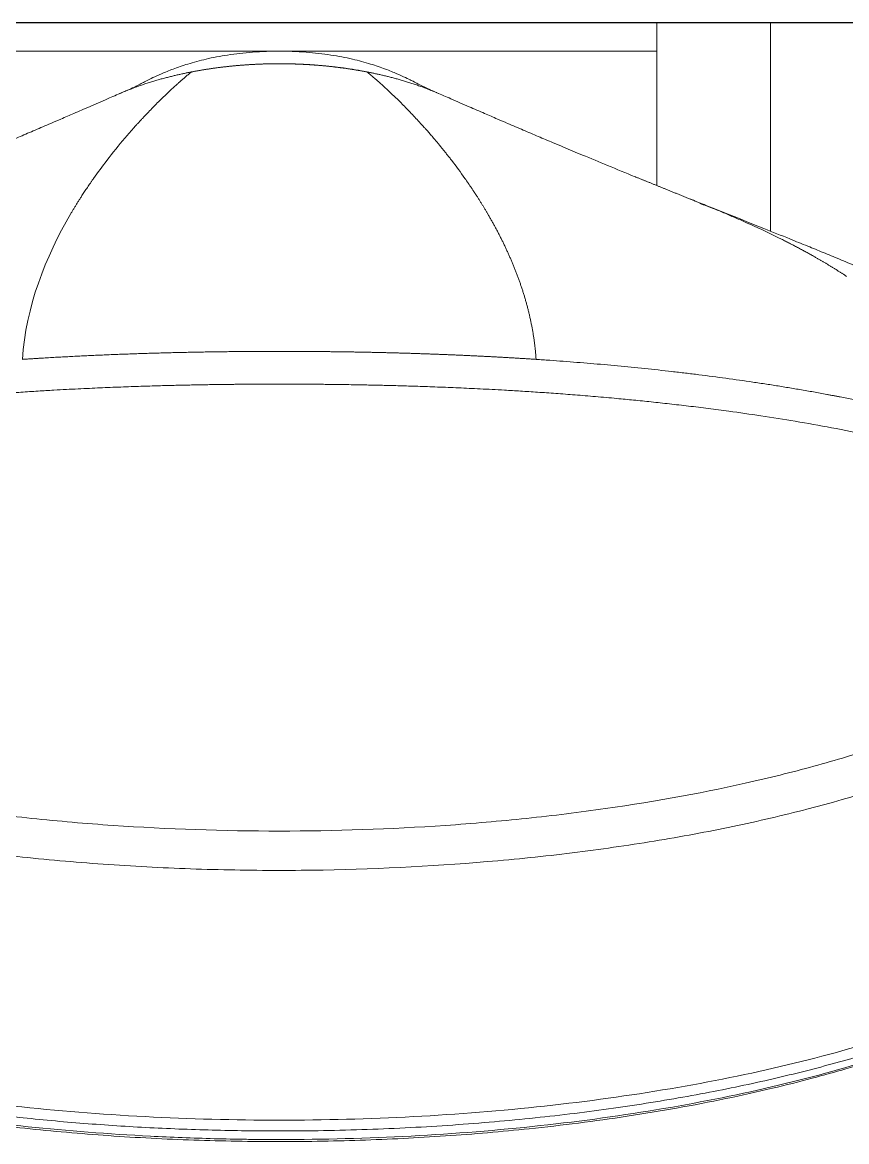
# Model space of a CAD drawing. Extents: x 1168 to 2296, y 0 to 827.
# Drawn here: x 1679.8 to 1734.2, y 659.8 to 733.6 of the extents above; entities that cross this region are included whole.
import ezdxf

# ---------------------------------------------------------------- set-up
doc = ezdxf.new("R2010")
doc.units = 0
doc.header["$LTSCALE"] = 10
doc.header["$MEASUREMENT"] = 0
doc.layers.get('0').update_dxf_attribs({"linetype": 'CONTINUOUS'})
doc.layers.add('1', color=7, linetype='CONTINUOUS')

msp = doc.modelspace()

# ---------------------------------------------------------------- linework, layer by layer
at = {"lineweight": -3, "ltscale": 0.5}
msp.add_line((1302.031, 733.622), (1986.096, 733.622), dxfattribs=at)
at = {"layer": '1', "color": 7, "linetype": 'Continuous', "lineweight": 18}
for p, q in [((1721.684, 733.622), (1671.684, 733.622)), ((1729.184, 733.622), (1721.684, 733.622)), ((1729.184, 719.852), (1729.184, 733.622)), ((1721.684, 731.722), (1671.684, 731.722))]:
    msp.add_line(p, q, dxfattribs=at)
at = {"layer": '1', "color": 7, "linetype": 'Continuous', "lineweight": 13}
msp.add_line((1721.684, 722.861), (1721.684, 733.622), dxfattribs=at)
at = {"layer": '1', "color": 7, "linetype": 'Continuous', "lineweight": 18}
for points, knots in [([(1696.859, 731.722), (1696.234, 731.725), (1695.058, 731.683), (1693.408, 731.496), (1691.98, 731.221), (1690.773, 730.895), (1689.781, 730.556), (1688.997, 730.238), (1688.413, 729.97), (1687.962, 729.746), (1687.738, 729.627), (1687.406, 729.454), (1687.059, 729.279), (1686.665, 729.1), (1686.38, 728.982), (1686.237, 728.925)], [0, 0, 0, 0, 0.091182, 0.173189, 0.246461, 0.311557, 0.369325, 0.420971, 0.468098, 0.512708, 0.582753, 0.6676, 0.763833, 0.88256, 1, 1, 1, 1]), ([(1707.307, 728.925), (1707.125, 728.996), (1706.76, 729.15), (1706.303, 729.368), (1705.862, 729.597), (1705.618, 729.728), (1705.131, 729.97), (1704.546, 730.238), (1703.763, 730.556), (1702.771, 730.896), (1701.563, 731.221), (1700.135, 731.496), (1698.485, 731.683), (1697.31, 731.725), (1696.684, 731.722)], [0, 0, 0, 0, 0.14978, 0.299027, 0.403162, 0.487295, 0.531906, 0.579035, 0.630681, 0.688448, 0.753544, 0.826814, 0.90882, 1, 1, 1, 1]), ([(1686.38, 728.985), (1686.069, 728.852), (1685.354, 728.545), (1684.306, 728.085), (1683.283, 727.64), (1682.438, 727.275), (1681.761, 726.984), (1681.184, 726.737), (1680.672, 726.519), (1680.174, 726.306), (1679.682, 726.098), (1679.193, 725.891), (1678.636, 725.656), (1677.827, 725.316), (1676.629, 724.816), (1675.052, 724.165), (1673.894, 723.685), (1673.29, 723.435)], [0, 0, 0, 0, 0.08353, 0.191456, 0.282137, 0.355592, 0.411832, 0.453831, 0.493043, 0.530622, 0.566582, 0.600938, 0.634956, 0.681026, 0.76613, 0.87831, 1, 1, 1, 1]), ([(1720.254, 723.435), (1719.65, 723.685), (1718.491, 724.165), (1716.914, 724.816), (1715.717, 725.316), (1714.907, 725.656), (1714.351, 725.891), (1713.861, 726.098), (1713.37, 726.306), (1712.871, 726.519), (1712.36, 726.737), (1711.783, 726.984), (1711.106, 727.275), (1710.26, 727.64), (1709.238, 728.085), (1708.189, 728.545), (1707.475, 728.852), (1707.163, 728.985)], [0, 0, 0, 0, 0.12169, 0.233869, 0.318973, 0.365042, 0.399061, 0.433416, 0.469376, 0.506955, 0.546167, 0.588166, 0.644406, 0.717862, 0.808543, 0.916471, 1, 1, 1, 1]), ([(1720.259, 723.432), (1720.277, 723.426), (1720.359, 723.394), (1720.506, 723.338), (1720.666, 723.275), (1720.761, 723.236), (1720.792, 723.224)], [0, 0, 0, 0, 0.098731, 0.462476, 0.825221, 1, 1, 1, 1]), ([(1743.066, 713.785), (1742.741, 713.948), (1741.908, 714.361), (1740.689, 714.938), (1739.531, 715.475), (1738.634, 715.882), (1737.119, 716.56), (1735.495, 717.263), (1733.753, 717.995), (1732.682, 718.438), (1731.594, 718.882), (1730.289, 719.41), (1728.567, 720.1), (1726.34, 720.987), (1724.729, 721.633), (1723.854, 721.984)], [0, 0, 0, 0, 0.050156, 0.128358, 0.186426, 0.226876, 0.264875, 0.416643, 0.473208, 0.527265, 0.579422, 0.640922, 0.732299, 0.852456, 1, 1, 1, 1]), ([(1729.771, 719.395), (1729.596, 719.481), (1729.422, 719.567), (1729.068, 719.737), (1728.889, 719.822), (1728.53, 719.99), (1728.35, 720.073), (1727.986, 720.239), (1727.804, 720.321), (1727.437, 720.484), (1727.253, 720.565), (1726.885, 720.725), (1726.7, 720.805), (1726.145, 721.043), (1725.773, 721.199), (1725.4, 721.353)], [0, 0, 0, 0, 0.125, 0.125, 0.25, 0.25, 0.375, 0.375, 0.5, 0.5, 0.625, 0.625, 0.75, 0.75, 1, 1, 1, 1]), ([(1641.088, 673.875), (1641.454, 673.5), (1642.33, 672.681), (1643.858, 671.524), (1645.497, 670.444), (1647.054, 669.532), (1648.583, 668.721), (1650.159, 667.961), (1652.008, 667.147), (1654.109, 666.314), (1656.41, 665.501), (1658.678, 664.778), (1661.071, 664.088), (1664.031, 663.323), (1667.573, 662.534), (1671.562, 661.792), (1675.581, 661.176), (1680.085, 660.621), (1685.143, 660.165), (1690.767, 659.86), (1696.446, 659.749), (1702.128, 659.837), (1707.761, 660.12), (1712.557, 660.532), (1716.541, 660.994), (1719.79, 661.448), (1723.045, 661.984), (1726.244, 662.599), (1729.223, 663.26), (1731.856, 663.923), (1734.24, 664.591), (1736.575, 665.315), (1738.969, 666.141), (1741.111, 666.973), (1742.95, 667.764), (1744.495, 668.49), (1746.039, 669.284), (1747.683, 670.216), (1749.45, 671.353), (1751.098, 672.58), (1752.035, 673.45), (1752.426, 673.851)], [0, 0, 0, 0, 0.021632, 0.04814, 0.071254, 0.091046, 0.109538, 0.127752, 0.14569, 0.170214, 0.192702, 0.21278, 0.233246, 0.25656, 0.288656, 0.319957, 0.350034, 0.379634, 0.41909, 0.458544, 0.497996, 0.537449, 0.576905, 0.616362, 0.640043, 0.664107, 0.688962, 0.714606, 0.739634, 0.761841, 0.781532, 0.802542, 0.825964, 0.850515, 0.868029, 0.885524, 0.903241, 0.923943, 0.948424, 0.9767, 1, 1, 1, 1])]:
    msp.add_open_spline(points, degree=3, knots=knots, dxfattribs=at)
at = {"layer": '1', "color": 7, "linetype": 'Continuous', "lineweight": 13}
for points, knots in [([(1690.974, 730.35), (1690.937, 730.343), (1690.862, 730.329), (1690.749, 730.306), (1690.635, 730.283), (1690.518, 730.259), (1690.4, 730.234), (1690.28, 730.208), (1690.159, 730.181), (1690.035, 730.153), (1689.91, 730.124), (1689.782, 730.093), (1689.653, 730.062), (1689.523, 730.029), (1689.39, 729.996), (1689.256, 729.961), (1689.12, 729.924), (1688.983, 729.887), (1688.843, 729.848), (1688.702, 729.808), (1688.56, 729.766), (1688.416, 729.722), (1688.27, 729.678), (1688.123, 729.631), (1687.974, 729.583), (1687.823, 729.533), (1687.672, 729.482), (1687.518, 729.429), (1687.364, 729.373), (1687.208, 729.316), (1687.051, 729.257), (1686.892, 729.196), (1686.68, 729.112), (1686.509, 729.042), (1686.392, 728.992), (1686.38, 728.987)], [0, 0, 0, 0, 0.023537, 0.047474, 0.071818, 0.096571, 0.121736, 0.147312, 0.173301, 0.199704, 0.226519, 0.253748, 0.281392, 0.309449, 0.33792, 0.366805, 0.396104, 0.425817, 0.455942, 0.486481, 0.517431, 0.548793, 0.580564, 0.612745, 0.645333, 0.678328, 0.711726, 0.745527, 0.779728, 0.814326, 0.849318, 0.884703, 0.920475, 0.991922, 1, 1, 1, 1]), ([(1686.579, 725.979), (1686.599, 726.002), (1686.637, 726.048), (1686.694, 726.115), (1686.75, 726.179), (1686.803, 726.241), (1686.855, 726.301), (1686.905, 726.358), (1686.953, 726.413), (1687, 726.466), (1687.044, 726.516), (1687.087, 726.565), (1687.128, 726.611), (1687.167, 726.655), (1687.246, 726.743), (1687.364, 726.874), (1687.52, 727.046), (1687.672, 727.211), (1687.878, 727.432), (1688.134, 727.702), (1688.435, 728.013), (1688.723, 728.303), (1689.006, 728.582), (1689.284, 728.851), (1689.558, 729.11), (1689.818, 729.35), (1690.004, 729.519), (1690.124, 729.626), (1690.183, 729.679), (1690.242, 729.73), (1690.3, 729.781), (1690.356, 729.831), (1690.412, 729.879), (1690.468, 729.927), (1690.522, 729.974), (1690.576, 730.019), (1690.628, 730.064), (1690.68, 730.108), (1690.731, 730.151), (1690.781, 730.193), (1690.831, 730.233), (1690.879, 730.273), (1690.927, 730.312), (1690.958, 730.338), (1690.974, 730.35)], [0, 0, 0, 0, 0.012007, 0.023654, 0.034938, 0.045858, 0.056416, 0.066609, 0.07644, 0.085907, 0.095012, 0.103753, 0.112132, 0.120149, 0.127803, 0.160599, 0.192712, 0.224143, 0.254892, 0.32095, 0.384937, 0.446858, 0.506725, 0.571192, 0.634082, 0.6954, 0.755156, 0.77013, 0.785032, 0.799862, 0.814621, 0.829307, 0.843922, 0.858466, 0.872938, 0.887339, 0.901669, 0.915928, 0.930116, 0.944234, 0.958282, 0.972258, 0.986164, 1, 1, 1, 1]), ([(1696.772, 730.894), (1696.744, 730.894), (1696.688, 730.894), (1696.604, 730.894), (1696.52, 730.893), (1696.436, 730.892), (1696.352, 730.891), (1696.267, 730.89), (1696.183, 730.889), (1696.098, 730.887), (1696.013, 730.885), (1695.928, 730.883), (1695.843, 730.881), (1695.757, 730.878), (1695.672, 730.875), (1695.586, 730.872), (1695.5, 730.869), (1695.414, 730.865), (1695.328, 730.862), (1695.242, 730.858), (1695.155, 730.853), (1695.069, 730.849), (1694.982, 730.844), (1694.895, 730.839), (1694.808, 730.834), (1694.721, 730.828), (1694.634, 730.823), (1694.547, 730.817), (1694.459, 730.81), (1694.371, 730.804), (1694.284, 730.797), (1694.196, 730.79), (1694.108, 730.783), (1694.02, 730.775), (1693.932, 730.768), (1693.843, 730.759), (1693.755, 730.751), (1693.666, 730.743), (1693.578, 730.734), (1693.489, 730.724), (1693.4, 730.715), (1693.311, 730.705), (1693.222, 730.695), (1693.133, 730.685), (1693.044, 730.675), (1692.955, 730.664), (1692.865, 730.653), (1692.776, 730.641), (1692.686, 730.629), (1692.597, 730.618), (1692.507, 730.605), (1692.417, 730.593), (1692.328, 730.58), (1692.238, 730.567), (1692.148, 730.553), (1692.058, 730.539), (1691.968, 730.525), (1691.878, 730.511), (1691.787, 730.496), (1691.697, 730.481), (1691.607, 730.466), (1691.516, 730.451), (1691.426, 730.435), (1691.336, 730.418), (1691.245, 730.402), (1691.155, 730.385), (1691.064, 730.368), (1691.004, 730.356), (1690.974, 730.35)], [0, 0, 0, 0, 0.014337, 0.028703, 0.043099, 0.057523, 0.071977, 0.086459, 0.10097, 0.115509, 0.130076, 0.144671, 0.159294, 0.173944, 0.188621, 0.203326, 0.218057, 0.232815, 0.2476, 0.262411, 0.277248, 0.292111, 0.306999, 0.321913, 0.336852, 0.351816, 0.366805, 0.381818, 0.396856, 0.411918, 0.427003, 0.442113, 0.457246, 0.472402, 0.487582, 0.502784, 0.518009, 0.533256, 0.548525, 0.563817, 0.57913, 0.594465, 0.609821, 0.625198, 0.640596, 0.656015, 0.671454, 0.686913, 0.702392, 0.717891, 0.73341, 0.748948, 0.764505, 0.78008, 0.795675, 0.811288, 0.826919, 0.842568, 0.858235, 0.873919, 0.889621, 0.90534, 0.921076, 0.936828, 0.952597, 0.968382, 0.984183, 1, 1, 1, 1]), ([(1702.57, 730.35), (1702.543, 730.356), (1702.49, 730.366), (1702.411, 730.381), (1702.331, 730.396), (1702.251, 730.411), (1702.172, 730.425), (1702.092, 730.439), (1702.013, 730.453), (1701.933, 730.467), (1701.854, 730.48), (1701.774, 730.493), (1701.695, 730.506), (1701.615, 730.519), (1701.536, 730.532), (1701.457, 730.544), (1701.378, 730.556), (1701.299, 730.568), (1701.219, 730.579), (1701.14, 730.591), (1701.061, 730.602), (1700.982, 730.613), (1700.904, 730.623), (1700.825, 730.634), (1700.746, 730.644), (1700.667, 730.654), (1700.589, 730.664), (1700.51, 730.673), (1700.432, 730.683), (1700.353, 730.692), (1700.275, 730.701), (1700.197, 730.709), (1700.118, 730.718), (1700.04, 730.726), (1699.962, 730.734), (1699.884, 730.742), (1699.806, 730.749), (1699.728, 730.757), (1699.651, 730.764), (1699.573, 730.771), (1699.495, 730.778), (1699.418, 730.784), (1699.341, 730.791), (1699.263, 730.797), (1699.186, 730.803), (1699.109, 730.809), (1699.032, 730.814), (1698.955, 730.82), (1698.878, 730.825), (1698.801, 730.83), (1698.725, 730.835), (1698.648, 730.839), (1698.572, 730.844), (1698.496, 730.848), (1698.419, 730.852), (1698.343, 730.856), (1698.267, 730.859), (1698.191, 730.863), (1698.115, 730.866), (1698.04, 730.869), (1697.964, 730.872), (1697.889, 730.875), (1697.813, 730.877), (1697.738, 730.88), (1697.663, 730.882), (1697.588, 730.884), (1697.513, 730.885), (1697.439, 730.887), (1697.364, 730.889), (1697.29, 730.89), (1697.215, 730.891), (1697.141, 730.892), (1697.067, 730.893), (1696.993, 730.893), (1696.919, 730.894), (1696.845, 730.894), (1696.796, 730.894), (1696.772, 730.894)], [0, 0, 0, 0, 0.01392, 0.027827, 0.041722, 0.055605, 0.069474, 0.083331, 0.097176, 0.111007, 0.124824, 0.138629, 0.15242, 0.166197, 0.17996, 0.193709, 0.207444, 0.221165, 0.234872, 0.248563, 0.26224, 0.275903, 0.28955, 0.303181, 0.316798, 0.330399, 0.343984, 0.357554, 0.371107, 0.384644, 0.398166, 0.41167, 0.425158, 0.43863, 0.452084, 0.465522, 0.478942, 0.492345, 0.505731, 0.519099, 0.532449, 0.545781, 0.559095, 0.572391, 0.585669, 0.598928, 0.612168, 0.62539, 0.638593, 0.651777, 0.664941, 0.678086, 0.691211, 0.704317, 0.717403, 0.730469, 0.743515, 0.756541, 0.769547, 0.782531, 0.795496, 0.808439, 0.821361, 0.834263, 0.847143, 0.860002, 0.872839, 0.885655, 0.898449, 0.911221, 0.923971, 0.936698, 0.949404, 0.962087, 0.974747, 0.987385, 1, 1, 1, 1]), ([(1707.163, 728.987), (1707.046, 729.037), (1706.826, 729.128), (1706.504, 729.254), (1706.2, 729.367), (1705.902, 729.472), (1705.608, 729.571), (1705.32, 729.664), (1705.038, 729.75), (1704.762, 729.831), (1704.492, 729.906), (1704.229, 729.976), (1703.972, 730.042), (1703.722, 730.103), (1703.478, 730.16), (1703.242, 730.213), (1703.012, 730.262), (1702.789, 730.308), (1702.642, 730.336), (1702.57, 730.35)], [0, 0, 0, 0, 0.079542, 0.148558, 0.216098, 0.282139, 0.346665, 0.409659, 0.471111, 0.531014, 0.58936, 0.646146, 0.70137, 0.755033, 0.807134, 0.857675, 0.90666, 0.954095, 1, 1, 1, 1]), ([(1702.57, 730.35), (1702.577, 730.344), (1702.592, 730.332), (1702.615, 730.313), (1702.638, 730.295), (1702.662, 730.276), (1702.685, 730.256), (1702.709, 730.237), (1702.732, 730.217), (1702.756, 730.197), (1702.781, 730.177), (1702.805, 730.157), (1702.83, 730.136), (1702.854, 730.115), (1702.879, 730.094), (1702.905, 730.073), (1702.93, 730.051), (1702.956, 730.03), (1702.982, 730.008), (1703.008, 729.985), (1703.034, 729.963), (1703.06, 729.94), (1703.087, 729.917), (1703.114, 729.894), (1703.141, 729.871), (1703.168, 729.847), (1703.195, 729.824), (1703.223, 729.799), (1703.25, 729.775), (1703.278, 729.751), (1703.307, 729.726), (1703.335, 729.701), (1703.363, 729.676), (1703.392, 729.65), (1703.421, 729.624), (1703.45, 729.598), (1703.55, 729.509), (1703.726, 729.35), (1703.985, 729.11), (1704.259, 728.851), (1704.538, 728.582), (1704.821, 728.303), (1705.108, 728.013), (1705.41, 727.702), (1705.716, 727.379), (1706.026, 727.044), (1706.256, 726.79), (1706.411, 726.616), (1706.488, 726.529), (1706.572, 726.434), (1706.661, 726.332), (1706.757, 726.222), (1706.858, 726.104), (1706.928, 726.022), (1706.964, 725.979)], [0, 0, 0, 0, 0.006711, 0.013439, 0.020184, 0.026945, 0.033723, 0.040517, 0.047328, 0.054156, 0.061001, 0.067862, 0.07474, 0.081634, 0.088546, 0.095473, 0.102418, 0.109379, 0.116357, 0.123352, 0.130363, 0.137391, 0.144437, 0.151499, 0.158578, 0.165673, 0.172786, 0.179916, 0.187062, 0.194226, 0.201406, 0.208603, 0.215818, 0.223049, 0.230297, 0.237562, 0.244844, 0.304599, 0.365917, 0.428808, 0.493276, 0.553142, 0.615063, 0.67905, 0.745108, 0.807287, 0.872197, 0.886702, 0.902456, 0.919461, 0.937718, 0.957227, 0.977989, 1, 1, 1, 1]), ([(1706.964, 725.979), (1707.064, 725.862), (1707.163, 725.744), (1707.312, 725.565), (1707.362, 725.504), (1707.436, 725.414), (1707.461, 725.383), (1707.511, 725.322), (1707.536, 725.292), (1707.585, 725.231), (1707.61, 725.2), (1707.66, 725.138), (1707.684, 725.107), (1707.759, 725.014), (1707.808, 724.952), (1707.882, 724.858), (1707.907, 724.827), (1707.956, 724.764), (1707.981, 724.732), (1708.055, 724.637), (1708.104, 724.574), (1708.154, 724.51)], [0, 0, 0, 0, 0.25, 0.25, 0.375, 0.375, 0.4375, 0.4375, 0.5, 0.5, 0.5625, 0.5625, 0.625, 0.625, 0.75, 0.75, 0.8125, 0.8125, 0.875, 0.875, 1, 1, 1, 1]), ([(1683.02, 721.007), (1683.038, 721.037), (1683.073, 721.096), (1683.126, 721.186), (1683.18, 721.276), (1683.234, 721.366), (1683.289, 721.456), (1683.344, 721.547), (1683.4, 721.638), (1683.457, 721.73), (1683.515, 721.821), (1683.573, 721.913), (1683.631, 722.006), (1683.691, 722.098), (1683.759, 722.205), (1683.838, 722.325), (1683.927, 722.461), (1684.018, 722.599), (1684.113, 722.739), (1684.209, 722.882), (1684.309, 723.026), (1684.41, 723.173), (1684.479, 723.271), (1684.514, 723.321)], [0, 0, 0, 0, 0.036997, 0.074246, 0.111755, 0.149515, 0.187533, 0.225807, 0.264334, 0.30312, 0.342159, 0.381455, 0.42101, 0.460818, 0.500881, 0.558554, 0.617573, 0.677942, 0.739655, 0.802719, 0.86713, 0.932891, 1, 1, 1, 1]), ([(1709.029, 723.321), (1709.047, 723.296), (1709.082, 723.246), (1709.133, 723.172), (1709.185, 723.099), (1709.235, 723.025), (1709.285, 722.953), (1709.335, 722.881), (1709.383, 722.809), (1709.431, 722.738), (1709.479, 722.668), (1709.525, 722.598), (1709.572, 722.529), (1709.617, 722.46), (1709.662, 722.392), (1709.706, 722.324), (1709.75, 722.258), (1709.816, 722.156), (1709.903, 722.02), (1710.012, 721.848), (1710.118, 721.678), (1710.223, 721.509), (1710.325, 721.341), (1710.425, 721.174), (1710.49, 721.062), (1710.523, 721.007)], [0, 0, 0, 0, 0.03372, 0.067107, 0.100155, 0.132867, 0.165242, 0.197278, 0.228978, 0.260341, 0.291365, 0.322054, 0.352409, 0.382424, 0.412102, 0.441444, 0.470448, 0.499119, 0.573317, 0.646636, 0.719072, 0.790626, 0.861298, 0.93109, 1, 1, 1, 1]), ([(1725.4, 721.353), (1725.243, 721.419), (1725.086, 721.483), (1724.771, 721.613), (1724.614, 721.677), (1724.299, 721.804), (1724.142, 721.868), (1723.981, 721.933), (1723.976, 721.934), (1723.972, 721.936)], [0, 0, 0, 0, 0.330347, 0.330347, 0.660693, 0.660693, 0.99104, 0.99104, 1, 1, 1, 1]), ([(1725.4, 721.353), (1725.328, 721.38), (1725.256, 721.407), (1725.112, 721.461), (1725.039, 721.488), (1724.82, 721.567), (1724.672, 721.619), (1724.523, 721.672)], [0, 0, 0, 0, 0.25, 0.25, 0.5, 0.5, 1, 1, 1, 1]), ([(1710.523, 721.007), (1710.526, 721.002), (1710.549, 720.963), (1710.592, 720.89), (1710.651, 720.787), (1710.71, 720.685), (1710.768, 720.581), (1710.826, 720.478), (1710.884, 720.374), (1710.941, 720.27), (1710.998, 720.166), (1711.055, 720.061), (1711.111, 719.956), (1711.167, 719.85), (1711.222, 719.744), (1711.277, 719.638), (1711.332, 719.532), (1711.386, 719.425), (1711.44, 719.318), (1711.493, 719.211), (1711.546, 719.103), (1711.599, 718.995), (1711.651, 718.886), (1711.702, 718.778), (1711.753, 718.669), (1711.804, 718.56), (1711.854, 718.45), (1711.904, 718.34), (1711.953, 718.23), (1712.002, 718.12), (1712.05, 718.009), (1712.097, 717.898), (1712.144, 717.787), (1712.191, 717.675), (1712.237, 717.563), (1712.283, 717.451), (1712.328, 717.339), (1712.372, 717.226), (1712.416, 717.113), (1712.459, 717), (1712.502, 716.886), (1712.544, 716.772), (1712.585, 716.658), (1712.626, 716.544), (1712.666, 716.429), (1712.706, 716.315), (1712.745, 716.2), (1712.784, 716.084), (1712.821, 715.969), (1712.859, 715.853), (1712.895, 715.737), (1712.931, 715.621), (1712.966, 715.504), (1713.001, 715.387), (1713.035, 715.27), (1713.068, 715.153), (1713.1, 715.036), (1713.132, 714.918), (1713.163, 714.8), (1713.194, 714.682), (1713.223, 714.564), (1713.252, 714.445), (1713.281, 714.326), (1713.308, 714.208), (1713.335, 714.089), (1713.361, 713.97), (1713.386, 713.851), (1713.41, 713.732), (1713.434, 713.612), (1713.457, 713.492), (1713.479, 713.372), (1713.5, 713.252), (1713.521, 713.132), (1713.54, 713.012), (1713.559, 712.891), (1713.578, 712.77), (1713.595, 712.649), (1713.611, 712.528), (1713.627, 712.406), (1713.642, 712.285), (1713.656, 712.163), (1713.669, 712.041), (1713.681, 711.919), (1713.692, 711.797), (1713.703, 711.675), (1713.713, 711.552), (1713.719, 711.457), (1713.723, 711.403), (1713.724, 711.39)], [0, 0, 0, 0, 0.001817, 0.013655, 0.025492, 0.03733, 0.049168, 0.061006, 0.072844, 0.084681, 0.096519, 0.108357, 0.120195, 0.132032, 0.14387, 0.155708, 0.167546, 0.179384, 0.191221, 0.203059, 0.214897, 0.226735, 0.238573, 0.25041, 0.262248, 0.274086, 0.285924, 0.297761, 0.309599, 0.321437, 0.333275, 0.345113, 0.35695, 0.368788, 0.380626, 0.392464, 0.404301, 0.416139, 0.427977, 0.439815, 0.451653, 0.46349, 0.475328, 0.487166, 0.499004, 0.510841, 0.522679, 0.534517, 0.546355, 0.558193, 0.57003, 0.581868, 0.593706, 0.605544, 0.617381, 0.629219, 0.641057, 0.652895, 0.664733, 0.67657, 0.688408, 0.700246, 0.712084, 0.723922, 0.735759, 0.747597, 0.759435, 0.771273, 0.78311, 0.794948, 0.806786, 0.818624, 0.830462, 0.842299, 0.854137, 0.865975, 0.877813, 0.88965, 0.901488, 0.913326, 0.925164, 0.937002, 0.948839, 0.960677, 0.972515, 0.984353, 0.99619, 1, 1, 1, 1]), ([(1734.219, 716.864), (1734.195, 716.88), (1734.147, 716.911), (1734.074, 716.959), (1734.002, 717.006), (1733.929, 717.053), (1733.855, 717.1), (1733.782, 717.147), (1733.708, 717.194), (1733.633, 717.241), (1733.559, 717.288), (1733.484, 717.334), (1733.409, 717.381), (1733.334, 717.428), (1733.258, 717.474), (1733.182, 717.521), (1733.106, 717.567), (1733.029, 717.614), (1732.952, 717.66), (1732.875, 717.707), (1732.797, 717.753), (1732.72, 717.799), (1732.642, 717.845), (1732.563, 717.891), (1732.485, 717.937), (1732.406, 717.983), (1732.326, 718.029), (1732.247, 718.075), (1732.167, 718.121), (1732.075, 718.173), (1731.969, 718.233), (1731.851, 718.299), (1731.731, 718.366), (1731.61, 718.433), (1731.487, 718.5), (1731.363, 718.568), (1731.238, 718.636), (1731.112, 718.704), (1730.984, 718.772), (1730.854, 718.84), (1730.724, 718.909), (1730.592, 718.978), (1730.458, 719.047), (1730.323, 719.116), (1730.187, 719.186), (1730.049, 719.255), (1729.911, 719.325), (1729.817, 719.371), (1729.77, 719.395)], [0, 0, 0, 0, 0.017766, 0.03554, 0.053322, 0.071114, 0.088915, 0.106726, 0.124545, 0.142373, 0.160211, 0.178058, 0.195915, 0.213781, 0.231657, 0.249542, 0.267436, 0.285341, 0.303255, 0.321178, 0.339112, 0.357056, 0.37501, 0.392973, 0.410946, 0.42893, 0.446923, 0.464927, 0.482942, 0.500968, 0.527202, 0.553609, 0.580192, 0.606949, 0.633881, 0.660988, 0.688271, 0.715729, 0.743363, 0.771172, 0.799157, 0.82732, 0.855658, 0.884172, 0.912863, 0.941732, 0.97078, 1, 1, 1, 1]), ([(1679.82, 711.39), (1679.897, 711.395), (1680.051, 711.405), (1680.282, 711.42), (1680.512, 711.434), (1680.743, 711.449), (1680.974, 711.463), (1681.204, 711.477), (1681.434, 711.49), (1681.665, 711.504), (1681.895, 711.517), (1682.124, 711.53), (1682.354, 711.542), (1682.584, 711.555), (1682.813, 711.567), (1683.043, 711.579), (1683.272, 711.591), (1683.501, 711.602), (1683.73, 711.613), (1683.959, 711.624), (1684.188, 711.635), (1684.416, 711.646), (1684.645, 711.656), (1684.873, 711.666), (1685.101, 711.676), (1685.329, 711.686), (1685.557, 711.695), (1685.785, 711.704), (1686.012, 711.713), (1686.24, 711.722), (1686.467, 711.731), (1686.694, 711.739), (1686.921, 711.747), (1687.148, 711.755), (1687.375, 711.763), (1687.602, 711.771), (1687.828, 711.778), (1688.054, 711.785), (1688.281, 711.792), (1688.507, 711.799), (1688.733, 711.805), (1688.958, 711.812), (1689.184, 711.818), (1689.41, 711.824), (1689.635, 711.829), (1689.86, 711.835), (1690.085, 711.84), (1690.31, 711.845), (1690.535, 711.85), (1690.76, 711.855), (1690.984, 711.86), (1691.209, 711.864), (1691.433, 711.868), (1691.657, 711.872), (1691.881, 711.876), (1692.105, 711.88), (1692.328, 711.883), (1692.552, 711.886), (1692.775, 711.89), (1692.999, 711.892), (1693.222, 711.895), (1693.445, 711.898), (1693.668, 711.9), (1693.89, 711.902), (1694.113, 711.904), (1694.335, 711.906), (1694.557, 711.908), (1694.779, 711.91), (1695.001, 711.911), (1695.223, 711.912), (1695.445, 711.913), (1695.666, 711.914), (1695.888, 711.915), (1696.109, 711.915), (1696.33, 711.916), (1696.551, 711.916), (1696.698, 711.916), (1696.772, 711.916)], [0, 0, 0, 0, 0.013655, 0.0273, 0.040937, 0.054566, 0.068185, 0.081796, 0.095398, 0.108992, 0.122576, 0.136152, 0.149719, 0.163278, 0.176827, 0.190368, 0.2039, 0.217424, 0.230939, 0.244445, 0.257942, 0.271431, 0.284911, 0.298382, 0.311845, 0.325299, 0.338744, 0.352181, 0.365609, 0.379028, 0.392439, 0.405841, 0.419234, 0.432619, 0.445995, 0.459362, 0.472721, 0.486071, 0.499413, 0.512746, 0.52607, 0.539386, 0.552693, 0.565991, 0.579281, 0.592562, 0.605835, 0.619099, 0.632354, 0.645601, 0.658839, 0.672068, 0.685289, 0.698501, 0.711705, 0.7249, 0.738086, 0.751264, 0.764433, 0.777593, 0.790745, 0.803888, 0.817023, 0.830149, 0.843266, 0.856375, 0.869475, 0.882566, 0.895649, 0.908723, 0.921789, 0.934846, 0.947894, 0.960933, 0.973964, 0.986986, 1, 1, 1, 1]), ([(1696.772, 711.916), (1696.855, 711.916), (1697.023, 711.916), (1697.274, 711.916), (1697.525, 711.915), (1697.777, 711.914), (1698.028, 711.914), (1698.28, 711.912), (1698.532, 711.911), (1698.784, 711.909), (1699.037, 711.908), (1699.289, 711.906), (1699.542, 711.903), (1699.795, 711.901), (1700.048, 711.898), (1700.302, 711.895), (1700.555, 711.892), (1700.809, 711.889), (1701.063, 711.885), (1701.317, 711.882), (1701.571, 711.878), (1701.826, 711.873), (1702.08, 711.869), (1702.335, 711.864), (1702.59, 711.859), (1702.845, 711.854), (1703.101, 711.848), (1703.356, 711.843), (1703.612, 711.837), (1703.868, 711.83), (1704.124, 711.824), (1704.38, 711.817), (1704.637, 711.81), (1704.894, 711.803), (1705.15, 711.795), (1705.407, 711.788), (1705.665, 711.78), (1705.922, 711.771), (1706.179, 711.763), (1706.437, 711.754), (1706.695, 711.745), (1706.953, 711.735), (1707.211, 711.726), (1707.47, 711.716), (1707.728, 711.706), (1707.987, 711.695), (1708.246, 711.684), (1708.505, 711.673), (1708.764, 711.662), (1709.024, 711.65), (1709.284, 711.639), (1709.543, 711.626), (1709.803, 711.614), (1710.064, 711.601), (1710.324, 711.588), (1710.584, 711.575), (1710.845, 711.561), (1711.106, 711.547), (1711.367, 711.533), (1711.628, 711.518), (1711.89, 711.503), (1712.151, 711.488), (1712.413, 711.472), (1712.675, 711.456), (1712.937, 711.44), (1713.199, 711.424), (1713.461, 711.407), (1713.636, 711.396), (1713.724, 711.39)], [0, 0, 0, 0, 0.014791, 0.029593, 0.044406, 0.05923, 0.074065, 0.088912, 0.103769, 0.118638, 0.133518, 0.148409, 0.16331, 0.178223, 0.193148, 0.208083, 0.223029, 0.237986, 0.252955, 0.267934, 0.282924, 0.297926, 0.312939, 0.327962, 0.342997, 0.358043, 0.3731, 0.388168, 0.403247, 0.418337, 0.433438, 0.448551, 0.463674, 0.478808, 0.493954, 0.50911, 0.524278, 0.539457, 0.554647, 0.569848, 0.58506, 0.600283, 0.615517, 0.630762, 0.646019, 0.661286, 0.676565, 0.691855, 0.707156, 0.722468, 0.737791, 0.753126, 0.768471, 0.783828, 0.799196, 0.814575, 0.829965, 0.845367, 0.86078, 0.876204, 0.891639, 0.907085, 0.922543, 0.938012, 0.953492, 0.968984, 0.984486, 1, 1, 1, 1]), ([(1713.724, 711.39), (1713.873, 711.38), (1714.023, 711.37), (1714.322, 711.349), (1714.472, 711.339), (1714.921, 711.307), (1715.22, 711.285), (1716.117, 711.217), (1716.715, 711.17), (1718.508, 711.019), (1719.703, 710.907), (1721.493, 710.722), (1722.089, 710.657), (1722.982, 710.555), (1723.28, 710.52), (1723.876, 710.449), (1724.173, 710.412), (1725.065, 710.301), (1725.66, 710.223), (1726.847, 710.061), (1727.441, 709.977), (1728.33, 709.845), (1728.626, 709.8), (1729.218, 709.709), (1729.514, 709.662), (1729.958, 709.591), (1730.106, 709.567), (1730.401, 709.518), (1730.549, 709.494), (1730.845, 709.444), (1730.993, 709.419), (1731.288, 709.368), (1731.435, 709.343), (1731.877, 709.266), (1732.172, 709.213), (1732.614, 709.133), (1732.761, 709.106), (1732.981, 709.065), (1733.055, 709.051), (1733.203, 709.023), (1733.35, 708.995), (1733.498, 708.967), (1733.645, 708.939), (1733.719, 708.925), (1733.939, 708.882), (1734.085, 708.854), (1734.525, 708.767), (1734.818, 708.708), (1735.404, 708.588), (1735.697, 708.527), (1736.282, 708.402), (1736.575, 708.339), (1737.451, 708.145), (1738.033, 708.011), (1738.905, 707.802), (1739.196, 707.732), (1739.631, 707.624), (1739.776, 707.587), (1740.065, 707.514), (1740.21, 707.477), (1740.499, 707.403), (1740.644, 707.365), (1740.86, 707.309), (1740.933, 707.29), (1741.077, 707.251), (1741.15, 707.232), (1741.295, 707.193), (1741.367, 707.174), (1741.511, 707.135), (1741.584, 707.116), (1741.799, 707.057), (1741.942, 707.018), (1742.085, 706.978)], [0, 0, 0, 0, 0.015625, 0.015625, 0.03125, 0.03125, 0.0625, 0.0625, 0.125, 0.125, 0.25, 0.25, 0.3125, 0.3125, 0.34375, 0.34375, 0.375, 0.375, 0.4375, 0.4375, 0.5, 0.5, 0.53125, 0.53125, 0.5625, 0.5625, 0.578125, 0.578125, 0.59375, 0.59375, 0.609375, 0.609375, 0.625, 0.625, 0.65625, 0.65625, 0.671875, 0.671875, 0.679687, 0.679687, 0.6875, 0.695312, 0.695312, 0.703125, 0.703125, 0.71875, 0.71875, 0.75, 0.75, 0.78125, 0.78125, 0.8125, 0.8125, 0.875, 0.875, 0.90625, 0.90625, 0.921875, 0.921875, 0.9375, 0.9375, 0.953125, 0.953125, 0.960937, 0.960937, 0.96875, 0.96875, 0.976562, 0.976562, 0.984375, 0.984375, 1, 1, 1, 1]), ([(1754.782, 700.009), (1754.751, 700.025), (1754.688, 700.058), (1754.594, 700.106), (1754.5, 700.154), (1754.406, 700.202), (1754.312, 700.25), (1754.217, 700.298), (1754.123, 700.345), (1754.028, 700.392), (1753.934, 700.439), (1753.839, 700.486), (1753.744, 700.532), (1753.649, 700.579), (1753.555, 700.625), (1753.46, 700.67), (1753.365, 700.716), (1753.27, 700.762), (1753.174, 700.807), (1753.079, 700.852), (1752.984, 700.897), (1752.889, 700.941), (1752.793, 700.986), (1752.698, 701.03), (1752.602, 701.074), (1752.507, 701.118), (1752.411, 701.162), (1752.316, 701.205), (1752.22, 701.248), (1752.124, 701.291), (1752.029, 701.334), (1751.933, 701.377), (1751.837, 701.419), (1751.741, 701.462), (1751.645, 701.504), (1751.549, 701.546), (1751.454, 701.587), (1751.358, 701.629), (1751.262, 701.67), (1751.166, 701.711), (1751.069, 701.752), (1750.973, 701.793), (1750.877, 701.833), (1750.781, 701.873), (1750.685, 701.914), (1750.589, 701.954), (1750.493, 701.993), (1750.397, 702.033), (1750.3, 702.072), (1750.204, 702.111), (1750.108, 702.15), (1750.012, 702.189), (1749.916, 702.228), (1749.82, 702.266), (1749.723, 702.305), (1749.627, 702.343), (1749.531, 702.381), (1749.435, 702.418), (1749.339, 702.456), (1749.242, 702.493), (1749.146, 702.53), (1749.05, 702.567), (1748.954, 702.604), (1748.858, 702.641), (1748.762, 702.677), (1748.666, 702.713), (1748.57, 702.75), (1748.474, 702.785), (1748.378, 702.821), (1748.282, 702.857), (1748.186, 702.892), (1748.09, 702.927), (1747.994, 702.963), (1747.898, 702.997), (1747.802, 703.032), (1747.706, 703.067), (1747.61, 703.101), (1747.515, 703.135), (1747.419, 703.169), (1747.323, 703.203), (1747.228, 703.237), (1747.132, 703.27), (1747.037, 703.304), (1746.941, 703.337), (1746.846, 703.37), (1746.75, 703.403), (1746.655, 703.435), (1746.56, 703.468), (1746.464, 703.5), (1746.369, 703.533), (1746.274, 703.565), (1746.179, 703.597), (1746.084, 703.628), (1745.989, 703.66), (1745.894, 703.691), (1745.799, 703.722), (1745.705, 703.754), (1745.61, 703.784), (1745.515, 703.815), (1745.421, 703.846), (1745.326, 703.876), (1745.232, 703.907), (1745.138, 703.937), (1745.043, 703.967), (1744.949, 703.997), (1744.855, 704.026), (1744.761, 704.056), (1744.667, 704.085), (1744.573, 704.114), (1744.48, 704.143), (1744.386, 704.172), (1744.292, 704.201), (1744.199, 704.23), (1744.105, 704.258), (1744.012, 704.287), (1743.919, 704.315), (1743.826, 704.343), (1743.733, 704.371), (1743.64, 704.398), (1743.547, 704.426), (1743.454, 704.453), (1743.362, 704.481), (1743.269, 704.508), (1743.177, 704.535), (1743.084, 704.562), (1742.992, 704.588), (1742.9, 704.615), (1742.808, 704.641), (1742.716, 704.668), (1742.624, 704.694), (1742.533, 704.72), (1742.441, 704.746), (1742.35, 704.771), (1742.259, 704.797), (1742.167, 704.822), (1742.076, 704.848), (1741.985, 704.873), (1741.895, 704.898), (1741.804, 704.923), (1741.713, 704.948), (1741.623, 704.972), (1741.533, 704.997), (1741.442, 705.021), (1741.352, 705.045), (1741.262, 705.07), (1741.173, 705.094), (1741.083, 705.117), (1740.138, 705.368), (1738.359, 705.81), (1735.767, 706.383), (1733.266, 706.878), (1730.875, 707.301), (1728.612, 707.662), (1726.698, 707.937), (1725.105, 708.147), (1723.801, 708.308), (1722.543, 708.453), (1721.335, 708.585), (1720.178, 708.702), (1718.953, 708.82), (1717.665, 708.934), (1716.32, 709.043), (1715.045, 709.139), (1713.843, 709.222), (1712.716, 709.295), (1711.717, 709.354), (1710.834, 709.402), (1710.054, 709.442), (1709.311, 709.477), (1708.605, 709.509), (1707.912, 709.538), (1707.231, 709.565), (1706.56, 709.589), (1705.922, 709.611), (1705.32, 709.63), (1704.753, 709.647), (1704.219, 709.661), (1703.715, 709.674), (1703.238, 709.685), (1702.786, 709.695), (1702.269, 709.706), (1701.697, 709.716), (1701.077, 709.725), (1700.545, 709.733), (1700.091, 709.738), (1699.702, 709.742), (1699.331, 709.746), (1698.976, 709.749), (1698.665, 709.751), (1698.395, 709.752), (1698.161, 709.754), (1697.93, 709.755), (1697.673, 709.755), (1697.391, 709.756), (1697.081, 709.757), (1696.772, 709.757), (1696.463, 709.757), (1696.153, 709.756), (1695.87, 709.755), (1695.614, 709.755), (1695.383, 709.754), (1695.149, 709.752), (1694.911, 709.751), (1694.669, 709.749), (1694.42, 709.747), (1694.163, 709.745), (1693.898, 709.743), (1693.625, 709.74), (1693.342, 709.737), (1693.009, 709.733), (1692.621, 709.728), (1692.17, 709.721), (1691.691, 709.713), (1691.22, 709.704), (1690.758, 709.695), (1690.306, 709.685), (1689.828, 709.674), (1689.325, 709.661), (1688.791, 709.647), (1688.223, 709.63), (1687.621, 709.611), (1686.984, 709.589), (1686.312, 709.565), (1685.631, 709.538), (1684.938, 709.509), (1684.232, 709.477), (1683.489, 709.442), (1682.709, 709.402), (1681.826, 709.354), (1680.827, 709.295), (1679.7, 709.222), (1678.498, 709.139), (1677.223, 709.043), (1675.878, 708.934), (1674.59, 708.819), (1673.365, 708.702), (1672.208, 708.584), (1671, 708.453), (1669.742, 708.308), (1668.438, 708.147), (1666.845, 707.937), (1664.931, 707.662), (1662.668, 707.301), (1660.277, 706.878), (1657.776, 706.383), (1655.184, 705.81), (1653.377, 705.361), (1652.376, 705.095), (1652.201, 705.048), (1652.025, 705.001), (1651.849, 704.953), (1651.673, 704.905), (1651.496, 704.856), (1651.319, 704.807), (1651.141, 704.757), (1650.963, 704.706), (1650.784, 704.655), (1650.605, 704.604), (1650.425, 704.552), (1650.245, 704.499), (1650.065, 704.446), (1649.884, 704.393), (1649.703, 704.338), (1649.522, 704.284), (1649.34, 704.228), (1649.158, 704.173), (1648.976, 704.116), (1648.793, 704.059), (1648.61, 704.002), (1648.426, 703.943), (1648.243, 703.885), (1648.059, 703.825), (1647.875, 703.765), (1647.69, 703.705), (1647.506, 703.644), (1647.321, 703.582), (1647.135, 703.52), (1646.95, 703.457), (1646.764, 703.393), (1646.579, 703.329), (1646.393, 703.264), (1646.207, 703.198), (1646.02, 703.132), (1645.834, 703.066), (1645.647, 702.998), (1645.461, 702.93), (1645.274, 702.861), (1645.087, 702.792), (1644.9, 702.722), (1644.713, 702.651), (1644.526, 702.58), (1644.339, 702.508), (1644.152, 702.435), (1643.964, 702.362), (1643.777, 702.288), (1643.59, 702.213), (1643.403, 702.137), (1643.215, 702.061), (1643.028, 701.984), (1642.841, 701.906), (1642.654, 701.828), (1642.467, 701.749), (1642.28, 701.669), (1642.093, 701.589), (1641.906, 701.507), (1641.72, 701.425), (1641.533, 701.343), (1641.347, 701.259), (1641.161, 701.175), (1640.975, 701.09), (1640.789, 701.004), (1640.603, 700.918), (1640.418, 700.83), (1640.233, 700.742), (1640.048, 700.653), (1639.863, 700.564), (1639.679, 700.473), (1639.495, 700.382), (1639.311, 700.29), (1639.127, 700.197), (1638.944, 700.103), (1638.822, 700.04), (1638.761, 700.009)], [0, 0, 0, 0, 0.000902, 0.001805, 0.002707, 0.003608, 0.004509, 0.00541, 0.006311, 0.007211, 0.008112, 0.009011, 0.009911, 0.01081, 0.011708, 0.012607, 0.013504, 0.014402, 0.015299, 0.016196, 0.017092, 0.017988, 0.018884, 0.019779, 0.020674, 0.021568, 0.022462, 0.023356, 0.024249, 0.025141, 0.026033, 0.026925, 0.027816, 0.028706, 0.029597, 0.030486, 0.031375, 0.032264, 0.033152, 0.034039, 0.034926, 0.035813, 0.036699, 0.037584, 0.038469, 0.039353, 0.040236, 0.041119, 0.042002, 0.042884, 0.043765, 0.044645, 0.045525, 0.046404, 0.047283, 0.048161, 0.049038, 0.049915, 0.050791, 0.051666, 0.05254, 0.053414, 0.054287, 0.055159, 0.056031, 0.056902, 0.057772, 0.058641, 0.05951, 0.060378, 0.061245, 0.062111, 0.062977, 0.063841, 0.064705, 0.065568, 0.06643, 0.067292, 0.068152, 0.069012, 0.06987, 0.070728, 0.071585, 0.072441, 0.073297, 0.074151, 0.075004, 0.075857, 0.076708, 0.077559, 0.078409, 0.079257, 0.080105, 0.080952, 0.081798, 0.082642, 0.083486, 0.084329, 0.085171, 0.086012, 0.086851, 0.08769, 0.088528, 0.089364, 0.0902, 0.091034, 0.091867, 0.0927, 0.093531, 0.094361, 0.09519, 0.096018, 0.096844, 0.09767, 0.098494, 0.099317, 0.100139, 0.10096, 0.10178, 0.102599, 0.103416, 0.104232, 0.105047, 0.105861, 0.106673, 0.107484, 0.108294, 0.109103, 0.10991, 0.110716, 0.111521, 0.112325, 0.113127, 0.113928, 0.114728, 0.115526, 0.116323, 0.117119, 0.117913, 0.118706, 0.119498, 0.120288, 0.121077, 0.121864, 0.12265, 0.123435, 0.124218, 0.125, 0.148191, 0.170618, 0.192142, 0.212629, 0.231954, 0.25, 0.261446, 0.272504, 0.283157, 0.293386, 0.303173, 0.312502, 0.324425, 0.335775, 0.34653, 0.356667, 0.366166, 0.37501, 0.381886, 0.388454, 0.394709, 0.400646, 0.406259, 0.41219, 0.417837, 0.423196, 0.428262, 0.433033, 0.437505, 0.441723, 0.445734, 0.449536, 0.453128, 0.458756, 0.463963, 0.468751, 0.472163, 0.475424, 0.47854, 0.481518, 0.484375, 0.486377, 0.48834, 0.490272, 0.492186, 0.494813, 0.4974, 0.499998, 0.502596, 0.505183, 0.50781, 0.509724, 0.511656, 0.513619, 0.515623, 0.517651, 0.519739, 0.521893, 0.524118, 0.526417, 0.528793, 0.531247, 0.534798, 0.538585, 0.542609, 0.546871, 0.550462, 0.554264, 0.558276, 0.562495, 0.566967, 0.571738, 0.576804, 0.582164, 0.587812, 0.593744, 0.599356, 0.605293, 0.611549, 0.618118, 0.624994, 0.633837, 0.643336, 0.653473, 0.664228, 0.675578, 0.687502, 0.69683, 0.706616, 0.716844, 0.727497, 0.738555, 0.75, 0.768047, 0.787372, 0.807859, 0.829382, 0.851808, 0.874998, 0.876522, 0.878051, 0.879585, 0.881125, 0.882669, 0.884219, 0.885774, 0.887334, 0.888899, 0.890468, 0.892043, 0.893622, 0.895206, 0.896794, 0.898387, 0.899984, 0.901586, 0.903193, 0.904803, 0.906418, 0.908037, 0.90966, 0.911288, 0.912919, 0.914554, 0.916193, 0.917836, 0.919482, 0.921133, 0.922787, 0.924444, 0.926105, 0.92777, 0.929438, 0.931109, 0.932783, 0.934461, 0.936142, 0.937826, 0.939512, 0.941202, 0.942895, 0.944591, 0.946289, 0.94799, 0.949694, 0.9514, 0.953109, 0.95482, 0.956534, 0.95825, 0.959969, 0.961689, 0.963412, 0.965137, 0.966864, 0.968593, 0.970324, 0.972057, 0.973792, 0.975529, 0.977267, 0.979007, 0.980749, 0.982492, 0.984237, 0.985983, 0.987731, 0.98948, 0.99123, 0.992982, 0.994735, 0.996489, 0.998244, 1, 1, 1, 1]), ([(1637.344, 698.215), (1637.379, 697.866), (1637.438, 697.518), (1637.604, 696.823), (1637.711, 696.476), (1638.102, 695.439), (1638.814, 694.066), (1640.167, 692.388), (1641.182, 691.407), (1641.903, 690.759), (1642.286, 690.438), (1644.311, 688.852), (1646.771, 687.338), (1649.716, 685.949), (1650.931, 685.404), (1651.558, 685.137), (1653.491, 684.353), (1656.213, 683.353), (1659.939, 682.228), (1662.305, 681.614), (1663.909, 681.219), (1664.725, 681.028), (1668.867, 680.113), (1673.262, 679.344), (1677.864, 678.776), (1679.719, 678.565), (1680.654, 678.467), (1683.477, 678.2), (1687.29, 677.911), (1692.133, 677.718), (1695.052, 677.679), (1696.998, 677.67), (1697.971, 677.674), (1702.835, 677.738), (1707.68, 677.974), (1712.388, 678.418), (1714.258, 678.612), (1715.186, 678.717), (1717.947, 679.057), (1721.566, 679.576), (1725.892, 680.38), (1728.379, 680.929), (1730.01, 681.309), (1730.813, 681.506), (1734.757, 682.528), (1738.42, 683.689), (1741.646, 684.995), (1742.899, 685.529), (1743.507, 685.802), (1745.275, 686.634), (1747.48, 687.786), (1749.83, 689.316), (1751.046, 690.268), (1751.813, 690.909), (1752.174, 691.233), (1753.869, 692.868), (1755.114, 694.562), (1755.769, 696.291), (1755.984, 696.984), (1756.067, 697.332), (1756.186, 698.028), (1756.222, 698.377), (1756.241, 698.957), (1756.239, 699.188), (1756.225, 699.419)], [0, 0, 0, 0, 0.015708, 0.015708, 0.031415, 0.031415, 0.062831, 0.094246, 0.109954, 0.109954, 0.125662, 0.125662, 0.188493, 0.2042, 0.2042, 0.219908, 0.219908, 0.251323, 0.282739, 0.298447, 0.298447, 0.314154, 0.314154, 0.376985, 0.392693, 0.392693, 0.4084, 0.4084, 0.439816, 0.471231, 0.486939, 0.486939, 0.502647, 0.502647, 0.565478, 0.581185, 0.581185, 0.596893, 0.596893, 0.628308, 0.659724, 0.675432, 0.675432, 0.691139, 0.691139, 0.75397, 0.769678, 0.769678, 0.785386, 0.785386, 0.816801, 0.848216, 0.863924, 0.863924, 0.879632, 0.879632, 0.942463, 0.95817, 0.95817, 0.973878, 0.973878, 0.989586, 0.989586, 1, 1, 1, 1]), ([(1754.781, 700.008), (1754.734, 699.679), (1754.665, 699.351), (1754.483, 698.695), (1754.37, 698.368), (1753.967, 697.391), (1753.256, 696.097), (1751.946, 694.516), (1750.974, 693.591), (1750.286, 692.98), (1749.921, 692.678), (1747.999, 691.182), (1745.678, 689.752), (1742.915, 688.435), (1741.775, 687.918), (1741.188, 687.664), (1739.378, 686.919), (1736.831, 685.967), (1734.045, 685.104), (1731.151, 684.291), (1729.65, 683.91), (1725.006, 682.844), (1721.72, 682.239), (1716.598, 681.506), (1714.859, 681.291), (1711.33, 680.921), (1705.963, 680.456), (1696.772, 680.141), (1687.58, 680.456), (1682.213, 680.92), (1678.685, 681.291), (1676.945, 681.506), (1671.823, 682.239), (1668.537, 682.844), (1663.893, 683.91), (1662.392, 684.291), (1659.499, 685.104), (1656.712, 685.966), (1654.166, 686.919), (1652.355, 687.664), (1651.768, 687.918), (1650.628, 688.435), (1647.864, 689.752), (1645.544, 691.183), (1643.622, 692.678), (1643.257, 692.98), (1642.569, 693.591), (1641.598, 694.515), (1640.288, 696.095), (1639.577, 697.389), (1639.173, 698.368), (1639.06, 698.695), (1638.878, 699.352), (1638.808, 699.681), (1638.762, 700.009)], [0, 0, 0, 0, 0.015625, 0.015625, 0.03125, 0.03125, 0.0625, 0.09375, 0.109375, 0.109375, 0.125, 0.125, 0.1875, 0.203125, 0.203125, 0.21875, 0.21875, 0.25, 0.28125, 0.28125, 0.3125, 0.3125, 0.375, 0.375, 0.40625, 0.40625, 0.4375, 0.5, 0.5625, 0.59375, 0.59375, 0.625, 0.625, 0.6875, 0.6875, 0.71875, 0.71875, 0.75, 0.78125, 0.78125, 0.796875, 0.796875, 0.8125, 0.875, 0.875, 0.890625, 0.890625, 0.90625, 0.9375, 0.96875, 0.96875, 0.984375, 0.984375, 1, 1, 1, 1]), ([(1757.152, 683.28), (1757.201, 682.415), (1756.875, 679.423), (1753.355, 674.413), (1744.106, 668.894), (1730.786, 664.573), (1714.543, 661.823), (1696.772, 660.879), (1679.001, 661.823), (1662.757, 664.573), (1649.438, 668.894), (1640.188, 674.413), (1636.669, 679.423), (1636.342, 682.415), (1636.392, 683.279)], [0, 0, 0, 0, 0.037679, 0.130143, 0.222607, 0.315072, 0.407536, 0.5, 0.592464, 0.684928, 0.777393, 0.869857, 0.962321, 1, 1, 1, 1]), ([(1753.538, 674.947), (1753.488, 674.895), (1753.096, 674.496), (1752.415, 673.862), (1751.432, 673.054), (1750.499, 672.357), (1749.483, 671.663), (1748.382, 670.973), (1747.195, 670.29), (1745.921, 669.614), (1744.558, 668.948), (1743.106, 668.292), (1741.564, 667.65), (1739.932, 667.022), (1738.21, 666.41), (1736.399, 665.817), (1734.499, 665.244), (1732.511, 664.694), (1730.436, 664.168), (1728.275, 663.668), (1726.031, 663.197), (1723.705, 662.756), (1721.301, 662.347), (1718.821, 661.974), (1716.27, 661.636), (1713.65, 661.338), (1710.965, 661.081), (1708.222, 660.866), (1705.424, 660.696), (1702.577, 660.572), (1699.688, 660.496), (1696.273, 660.466), (1692.35, 660.518), (1687.952, 660.693), (1683.602, 660.983), (1679.322, 661.387), (1675.138, 661.902), (1671.071, 662.527), (1667.142, 663.257), (1663.374, 664.088), (1659.787, 665.016), (1656.4, 666.037), (1653.231, 667.144), (1650.297, 668.331), (1647.617, 669.592), (1645.202, 670.921), (1643.065, 672.31), (1641.337, 673.658), (1640.39, 674.55), (1640, 674.953)], [0, 0, 0, 0, 0.003062, 0.023879, 0.038198, 0.052715, 0.067432, 0.082348, 0.097463, 0.112776, 0.128288, 0.143999, 0.159908, 0.176017, 0.192325, 0.208832, 0.225537, 0.242441, 0.259544, 0.276845, 0.294346, 0.312046, 0.329945, 0.348042, 0.366338, 0.384833, 0.403526, 0.422419, 0.441511, 0.460801, 0.480291, 0.499978, 0.529729, 0.559481, 0.589233, 0.618984, 0.648736, 0.678488, 0.708241, 0.737992, 0.767743, 0.797495, 0.827248, 0.856999, 0.886751, 0.916504, 0.946257, 0.976008, 1, 1, 1, 1]), ([(1640.725, 674.204), (1640.74, 674.189), (1640.755, 674.173), (1641.427, 673.483), (1642.195, 672.806), (1643.968, 671.455), (1644.973, 670.782), (1647.233, 669.453), (1648.488, 668.796), (1651.258, 667.515), (1652.773, 666.89), (1656.067, 665.687), (1657.845, 665.109), (1660.706, 664.29), (1661.692, 664.025), (1663.727, 663.513), (1664.776, 663.267), (1668.016, 662.558), (1670.3, 662.127), (1675.089, 661.365), (1677.595, 661.034), (1682.799, 660.492), (1685.497, 660.28), (1689.652, 660.065), (1691.056, 660.01), (1693.183, 659.954), (1693.896, 659.94), (1694.97, 659.926), (1695.509, 659.921), (1696.139, 659.918), (1696.454, 659.917), (1696.612, 659.917), (1696.691, 659.917), (1696.731, 659.917), (1696.75, 659.917), (1696.76, 659.917), (1696.765, 659.917), (1696.768, 659.917), (1696.769, 659.917), (1696.769, 659.917), (1696.77, 659.917), (1702.591, 659.916), (1714.233, 660.535), (1730.193, 663.238), (1738.917, 666.069), (1746.308, 669.292), (1749.337, 671.1), (1751.889, 673.304), (1752.194, 673.583), (1752.481, 673.865)], [0, 0, 0, 0, 0.000865, 0.000865, 0.038462, 0.038462, 0.076058, 0.076058, 0.113655, 0.113655, 0.151252, 0.151252, 0.188849, 0.188849, 0.207647, 0.207647, 0.226446, 0.226446, 0.264042, 0.264042, 0.301639, 0.301639, 0.339236, 0.339236, 0.358034, 0.358034, 0.367434, 0.367434, 0.372133, 0.374483, 0.375658, 0.376245, 0.376539, 0.376686, 0.376759, 0.376796, 0.376814, 0.376824, 0.376828, 0.376828, 0.376833, 0.376833, 0.52722, 0.677607, 0.827995, 0.827995, 0.978382, 0.978382, 1, 1, 1, 1])]:
    msp.add_open_spline(points, degree=3, knots=knots, dxfattribs=at)
for points in [[(1686.579, 725.979), (1686.183, 725.514), (1685.785, 725.024), (1685.39, 724.51)], [(1685.39, 724.51), (1685.095, 724.126), (1684.802, 723.729), (1684.514, 723.321)], [(1708.154, 724.51), (1708.448, 724.126), (1708.741, 723.73), (1709.029, 723.321)], [(1683.02, 721.007), (1681.342, 718.143), (1680.046, 714.857), (1679.82, 711.39)]]:
    msp.add_open_spline(points, degree=3, dxfattribs=at)
at = {"layer": '1', "color": 7, "linetype": 'Continuous', "lineweight": 18}
for points, degree in [([(1723.891, 721.969), (1722.274, 722.62), (1720.768, 723.233)], 2), ([(1723.972, 721.936), (1723.945, 721.947), (1723.917, 721.958), (1723.889, 721.969)], 3)]:
    msp.add_open_spline(points, degree=degree, dxfattribs=at)

doc.saveas('drawing.dxf')
